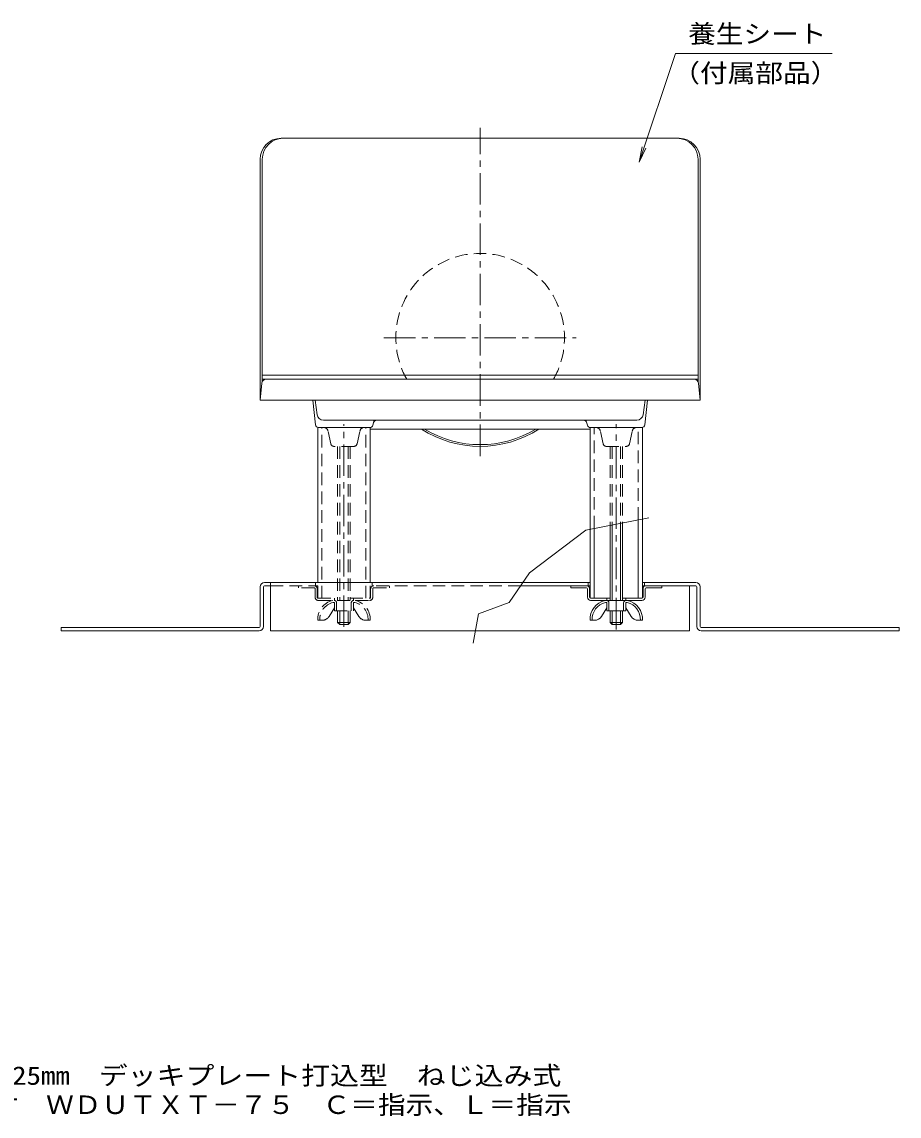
# Model space of a CAD drawing. Units: millimetres, scale not verified. Extents: x -560 to 721, y -591 to 497.
# Drawn here: x 89 to 507, y -591 to -69 of the extents above; entities that cross this region are included whole.
import ezdxf
from ezdxf.enums import TextEntityAlignment as Align

# ---------------------------------------------------------------- set-up
doc = ezdxf.new("R2010")
doc.units = ezdxf.units.MM
doc.header["$LTSCALE"] = 3
for name, pattern in [('CHAIN1', [8, 5, -1, 1, -1]), ('DASHED2', [3, 2, -1]), ('DOUBLE_CHAIN1', [8.8, 5, -1, 0.6, -0.6, 0.6, -1])]:
    doc.linetypes.add(name, pattern=pattern)
for name, color, linetype, lineweight in [('0-0', 3, 'Continuous', 18), ('0-3', 4, 'Continuous', 18), ('0-5', 3, 'Continuous', 18), ('0-6', 6, 'DOUBLE_CHAIN1', 18), ('0-7', 7, 'Continuous', 18), ('0-A', 2, 'Continuous', 18), ('0-F', 7, 'Continuous', 18)]:
    doc.layers.add(name, color=color, linetype=linetype, lineweight=lineweight)
doc.layers.add('F-4', color=2, linetype='Continuous')
doc.styles.add('ＭＳ ゴシック', font='')
doc.styles.get('ＭＳ ゴシック').set_extended_font_data('MS Gothic')

msp = doc.modelspace()

# ---------------------------------------------------------------- linework, layer by layer
at = {"layer": '0-0', "linetype": 'CHAIN1'}
for p, q in [((307.478, -275.85), (307.478, -119.176)), ((261.577, -219.4), (353.244, -219.4)), ((242.478, -357.357), (242.478, -260.597)), ((372.478, -358.551), (372.478, -260.597))]:
    msp.add_line(p, q, dxfattribs=at)
at = {"layer": '0-0'}
for p, q in [((202.478, -134.224), (202.478, -249.222)), ((412.478, -134.224), (412.478, -249.222)), ((203.478, -239.367), (203.478, -240.372)), ((409.668, -239.222), (205.288, -239.222)), ((411.478, -239.093), (411.478, -240.372)), ((203.298, -241.023), (202.478, -249.222)), ((411.658, -241.023), (412.478, -249.222)), ((202.478, -249.222), (412.478, -249.222)), ((228.833, -260.884), (227.573, -249.222)), ((229.691, -256.119), (228.772, -249.222)), ((385.265, -256.119), (386.185, -249.222)), ((386.123, -260.884), (387.384, -249.222)), ((232.665, -258.722), (382.291, -258.722)), ((256.289, -261.135), (256.978, -258.722)), ((358.667, -261.135), (357.978, -258.722)), ((254.847, -262.222), (230.325, -262.222)), ((254.978, -262.979), (359.978, -262.979)), ((360.11, -262.222), (384.632, -262.222))]:
    msp.add_line(p, q, dxfattribs=at)
at = {"layer": '0-0', "linetype": 'DASHED2'}
for p, q in [((236.217, -270.048), (234.826, -263.789)), ((248.739, -270.048), (250.13, -263.789)), ((366.217, -270.048), (364.826, -263.789)), ((378.739, -270.048), (380.13, -263.789)), ((247.275, -271.222), (237.681, -271.222)), ((367.681, -271.222), (377.275, -271.222))]:
    msp.add_line(p, q, dxfattribs=at)
at = {"layer": '0-0'}
for centre, radius, start, end in [((212.478, -134.224), 10, 90, 180), ((402.478, -134.224), 10, 0, 90), ((205.288, -241.222), 2, 90, 174.2894), ((409.668, -241.222), 2, 5.7106, 90), ((230.325, -260.722), 1.5, 186.17018, 270), ((232.665, -255.722), 3, 187.59464, 270), ((258.109, -260.222), 1.5, 90, 164.0546), ((356.847, -260.222), 1.5, 15.9454, 90), ((382.291, -255.722), 3, 270, 352.40536), ((384.632, -260.722), 1.5, 270, 353.82982), ((254.847, -260.722), 1.5, 270, 344.0546), ((307.478, -219.4), 51.825, 237.23353, 302.76647), ((307.478, -219.4), 51.011, 238.68379, 301.31621), ((360.11, -260.722), 1.5, 195.9454, 270)]:
    msp.add_arc(centre, radius, start, end, dxfattribs=at)
at = {"layer": '0-0', "linetype": 'DASHED2'}
for centre, radius, start, end in [((307.478, -219.4), 40.25, 330.49558, 209.50442), ((232.874, -264.222), 2, 12.52881, 90), ((252.082, -264.222), 2, 90, 167.47119), ((362.874, -264.222), 2, 12.52881, 90), ((382.083, -264.222), 2, 90, 167.47119), ((237.681, -269.722), 1.5, 192.52881, 270), ((247.275, -269.722), 1.5, 270, 347.47119), ((367.681, -269.722), 1.5, 192.52881, 270), ((377.275, -269.722), 1.5, 270, 347.47119)]:
    msp.add_arc(centre, radius, start, end, dxfattribs=at)
at = {"layer": '0-3', "linetype": 'DASHED2'}
for p, q in [((220.728, -338.725), (220.728, -337.725)), ((228.228, -338.725), (220.728, -338.725)), ((228.728, -339.225), (228.728, -343.225)), ((229.728, -343.225), (229.728, -339.225)), ((255.228, -343.225), (255.228, -339.225)), ((256.228, -343.225), (256.228, -339.225)), ((256.728, -338.725), (264.228, -338.725)), ((264.228, -338.725), (264.228, -337.725)), ((230.228, -343.725), (239.478, -343.725)), ((237.978, -343.725), (237.978, -344.725)), ((245.478, -343.725), (254.728, -343.725)), ((246.978, -343.725), (246.978, -344.725)), ((230.228, -344.725), (254.728, -344.725))]:
    msp.add_line(p, q, dxfattribs=at)
at = {"layer": '0-3'}
for p, q in [((350.728, -338.725), (350.728, -337.725)), ((358.228, -338.725), (350.728, -338.725)), ((358.728, -343.225), (358.728, -339.225)), ((359.728, -343.225), (359.728, -339.225)), ((385.228, -343.225), (385.228, -339.225)), ((386.228, -339.225), (386.228, -343.225)), ((386.728, -338.725), (394.228, -338.725)), ((394.228, -338.725), (394.228, -337.725)), ((369.478, -343.725), (360.228, -343.725)), ((367.978, -343.725), (367.978, -344.725)), ((384.728, -343.725), (375.478, -343.725)), ((376.978, -343.725), (376.978, -344.725)), ((384.728, -344.725), (360.228, -344.725))]:
    msp.add_line(p, q, dxfattribs=at)
at = {"layer": '0-3', "linetype": 'DASHED2'}
for centre, radius, start, end in [((228.228, -339.225), 1.5, 0, 90), ((228.228, -339.225), 0.5, 0, 90), ((256.728, -339.225), 1.5, 90, 180), ((256.728, -339.225), 0.5, 90, 180), ((230.228, -343.225), 1.5, 180, 270), ((230.228, -343.225), 0.5, 180, 270), ((254.728, -343.225), 0.5, 270, 0), ((254.728, -343.225), 1.5, 270, 0)]:
    msp.add_arc(centre, radius, start, end, dxfattribs=at)
at = {"layer": '0-3'}
for centre, radius, start, end in [((358.228, -339.225), 1.5, 0, 90), ((358.228, -339.225), 0.5, 0, 90), ((386.728, -339.225), 1.5, 90, 180), ((386.728, -339.225), 0.5, 90, 180), ((360.228, -343.225), 1.5, 180, 270), ((360.228, -343.225), 0.5, 180, 270), ((384.728, -343.225), 0.5, 270, 0), ((384.728, -343.225), 1.5, 270, 0)]:
    msp.add_arc(centre, radius, start, end, dxfattribs=at)
at = {"layer": '0-5'}
for p, q in [((202.478, -357.125), (202.478, -338.225)), ((204.078, -338.225), (204.078, -357.125)), ((204.578, -336.125), (359.978, -336.125)), ((204.578, -337.725), (207.478, -337.725)), ((207.478, -359.225), (207.478, -336.125)), ((359.978, -337.725), (326.84, -337.725)), ((358.978, -336.125), (358.978, -337.725)), ((384.978, -336.125), (410.378, -336.125)), ((410.378, -337.725), (384.978, -337.725)), ((385.978, -336.125), (385.978, -337.725)), ((407.478, -359.225), (407.478, -337.725)), ((410.878, -338.225), (410.878, -357.125)), ((412.478, -338.225), (412.478, -357.125)), ((107.478, -357.625), (107.478, -359.225)), ((201.978, -357.625), (107.478, -357.625)), ((107.478, -359.225), (201.978, -359.225)), ((207.478, -359.225), (407.478, -359.225)), ((507.478, -357.625), (412.978, -357.625)), ((412.978, -359.225), (507.478, -359.225)), ((507.478, -357.625), (507.478, -359.225))]:
    msp.add_line(p, q, dxfattribs=at)
at = {"layer": '0-5', "linetype": 'DASHED2'}
for p, q in [((207.478, -337.725), (229.978, -337.725)), ((228.978, -336.125), (228.978, -337.725)), ((326.84, -337.725), (254.978, -337.725)), ((255.978, -336.125), (255.978, -337.725))]:
    msp.add_line(p, q, dxfattribs=at)
at = {"layer": '0-5'}
for centre, radius, start, end in [((204.578, -338.225), 2.1, 90, 180), ((204.578, -338.225), 0.5, 90, 180), ((410.378, -338.225), 2.1, 0, 90), ((410.378, -338.225), 0.5, 0, 90), ((201.978, -357.125), 0.5, 270, 0), ((201.978, -357.125), 2.1, 270, 0), ((412.978, -357.125), 2.1, 180, 270), ((412.978, -357.125), 0.5, 180, 270)]:
    msp.add_arc(centre, radius, start, end, dxfattribs=at)
at = {"layer": '0-6', "linetype": 'Continuous'}
for p, q in [((229.978, -336.125), (229.978, -262.222)), ((254.978, -336.125), (254.978, -262.222)), ((359.978, -343.725), (359.978, -262.222)), ((384.978, -343.725), (384.978, -262.222)), ((382.978, -343.725), (382.978, -306.24)), ((361.978, -343.725), (361.978, -310.412))]:
    msp.add_line(p, q, dxfattribs=at)
at = {"layer": '0-6', "linetype": 'DASHED2'}
for p, q in [((231.978, -343.725), (231.978, -262.222)), ((252.978, -343.725), (252.978, -262.222)), ((361.978, -310.412), (361.978, -262.222)), ((382.978, -306.24), (382.978, -262.222)), ((229.978, -343.725), (229.978, -336.125)), ((254.978, -343.725), (254.978, -336.125))]:
    msp.add_line(p, q, dxfattribs=at)
at = {"layer": '0-7'}
for p, q in [((212.478, -124.224), (402.478, -124.224)), ((203.478, -134.224), (203.478, -239.222)), ((411.478, -134.224), (411.478, -239.093)), ((411.478, -237.222), (203.478, -237.222)), ((205.288, -239.222), (203.478, -239.222)), ((409.668, -239.222), (411.478, -239.222))]:
    msp.add_line(p, q, dxfattribs=at)
for centre, start, end in [((213.478, -134.224), 90, 180), ((401.478, -134.224), 0, 90)]:
    msp.add_arc(centre, 10, start, end, dxfattribs=at)
at = {"layer": '0-A', "linetype": 'DASHED2'}
for p, q in [((239.478, -271.222), (239.478, -344.725)), ((240.478, -271.222), (240.478, -344.725)), ((244.478, -271.222), (244.478, -344.725)), ((245.478, -271.222), (245.478, -344.725)), ((369.478, -271.222), (369.478, -308.922)), ((370.478, -271.222), (370.478, -308.723)), ((374.478, -271.222), (374.478, -307.929)), ((375.478, -271.222), (375.478, -307.73)), ((235.374, -352.357), (237.978, -348.225)), ((237.778, -345.725), (237.293, -345.725)), ((237.978, -349.725), (237.978, -345.925)), ((237.978, -349.725), (246.978, -349.725)), ((238.978, -345.925), (238.978, -349.725)), ((239.478, -349.725), (239.478, -355.225)), ((240.478, -349.725), (240.478, -356.225)), ((244.478, -349.725), (244.478, -356.225)), ((245.478, -349.725), (245.478, -355.225)), ((245.978, -345.925), (245.978, -349.725)), ((246.978, -349.725), (246.978, -345.925)), ((249.582, -352.357), (246.978, -348.225)), ((247.178, -345.725), (247.663, -345.725)), ((231.99, -354.225), (229.978, -354.225)), ((252.966, -354.225), (254.978, -354.225)), ((239.478, -355.225), (245.478, -355.225))]:
    msp.add_line(p, q, dxfattribs=at)
at = {"layer": '0-A'}
for p, q in [((374.478, -307.929), (374.478, -344.725)), ((375.478, -307.73), (375.478, -344.725)), ((369.478, -308.922), (369.478, -344.725)), ((370.478, -308.723), (370.478, -344.725)), ((365.374, -352.357), (367.978, -348.225)), ((367.778, -345.725), (367.293, -345.725)), ((367.978, -349.725), (367.978, -345.925)), ((376.978, -349.725), (367.978, -349.725)), ((368.978, -345.925), (368.978, -349.725)), ((369.478, -349.725), (369.478, -355.225)), ((370.478, -349.725), (370.478, -356.225)), ((374.478, -349.725), (374.478, -356.225)), ((375.478, -349.725), (375.478, -355.225)), ((375.978, -345.925), (375.978, -349.725)), ((376.978, -349.725), (376.978, -345.925)), ((379.582, -352.357), (376.978, -348.225)), ((377.178, -345.725), (377.663, -345.725)), ((361.99, -354.225), (359.978, -354.225)), ((382.966, -354.225), (384.978, -354.225)), ((375.478, -355.225), (369.478, -355.225))]:
    msp.add_line(p, q, dxfattribs=at)
at = {"layer": '0-A', "linetype": 'DASHED2'}
msp.add_lwpolyline([(239.478, -355.225), (240.478, -356.225), (244.478, -356.225), (245.478, -355.225)], dxfattribs=at)
at = {"layer": '0-A'}
msp.add_lwpolyline([(375.478, -355.225), (374.478, -356.225), (370.478, -356.225), (369.478, -355.225)], dxfattribs=at)
at = {"layer": '0-A', "linetype": 'DASHED2'}
for centre, radius, start, end in [((239.214, -353.746), 9.248, 102.71823, 182.96507), ((239.214, -353.746), 8.248, 103.47058, 182.96507), ((237.778, -345.925), 1.2, 0, 90), ((237.778, -345.925), 0.2, 0, 90), ((247.178, -345.925), 1.2, 90, 180), ((247.178, -345.925), 0.2, 90, 180), ((245.742, -353.746), 8.248, 357.03493, 76.52942), ((245.742, -353.746), 9.248, 357.03493, 77.28177), ((231.99, -350.225), 4, 270, 327.78351), ((252.966, -350.225), 4, 212.21649, 270)]:
    msp.add_arc(centre, radius, start, end, dxfattribs=at)
at = {"layer": '0-A'}
for centre, radius, start, end in [((369.214, -353.746), 9.248, 102.71823, 182.96507), ((369.214, -353.746), 8.248, 103.47058, 182.96507), ((367.778, -345.925), 1.2, 0, 90), ((367.778, -345.925), 0.2, 0, 90), ((377.178, -345.925), 1.2, 90, 180), ((377.178, -345.925), 0.2, 90, 180), ((375.742, -353.746), 8.248, 357.03493, 76.52942), ((375.742, -353.746), 9.248, 357.03493, 77.28177), ((361.99, -350.225), 4, 270, 327.78351), ((382.966, -350.225), 4, 212.21649, 270)]:
    msp.add_arc(centre, radius, start, end, dxfattribs=at)
at = {"layer": '0-F'}
for p, q in [((400.807, -83.823), (475.525, -83.823)), ((383.333, -135.644), (386.637, -128.91))]:
    msp.add_line(p, q, dxfattribs=at)
for points in [[(400.807, -83.823), (383.333, -135.644), (384.782, -128.285)], [(331.103, -331.536), (357.922, -311.217), (387.976, -305.248)], [(331.103, -331.536), (321.294, -345.775), (306.739, -351.154), (304.207, -365.077)]]:
    msp.add_lwpolyline(points, dxfattribs=at)

# ---------------------------------------------------------------- texts
at = {"layer": '0-F', "color": 2, "style": 'ＭＳ ゴシック', "width": 1.1}
for s, p in [('養生シート', (406.762, -81.413)), ('（付属部品）', (399.23, -100.093))]:
    msp.add_text(s, height=8.798, dxfattribs=at).set_placement(p, align=Align.BOTTOM_LEFT)
at = {"layer": 'F-4', "style": 'ＭＳ ゴシック'}
for s, width, p in [('鋳鉄製ルーフドレン\u3000防水層塗掛け幅25mm\u3000デッキプレート打込型\u3000ねじ込み式', 1.15, (-150.507, -578.509)), ('塗膜防水用\u3000立ち上がり部用打込金具付\u3000ＷＤＵＴＸＴ－７５\u3000Ｃ＝指示、Ｌ＝指示', 1.1, (-150.507, -592.432))]:
    msp.add_text(s, height=8.798, dxfattribs=dict(at, width=width)).set_placement(p, align=Align.BOTTOM_LEFT)

doc.saveas('drawing.dxf')
